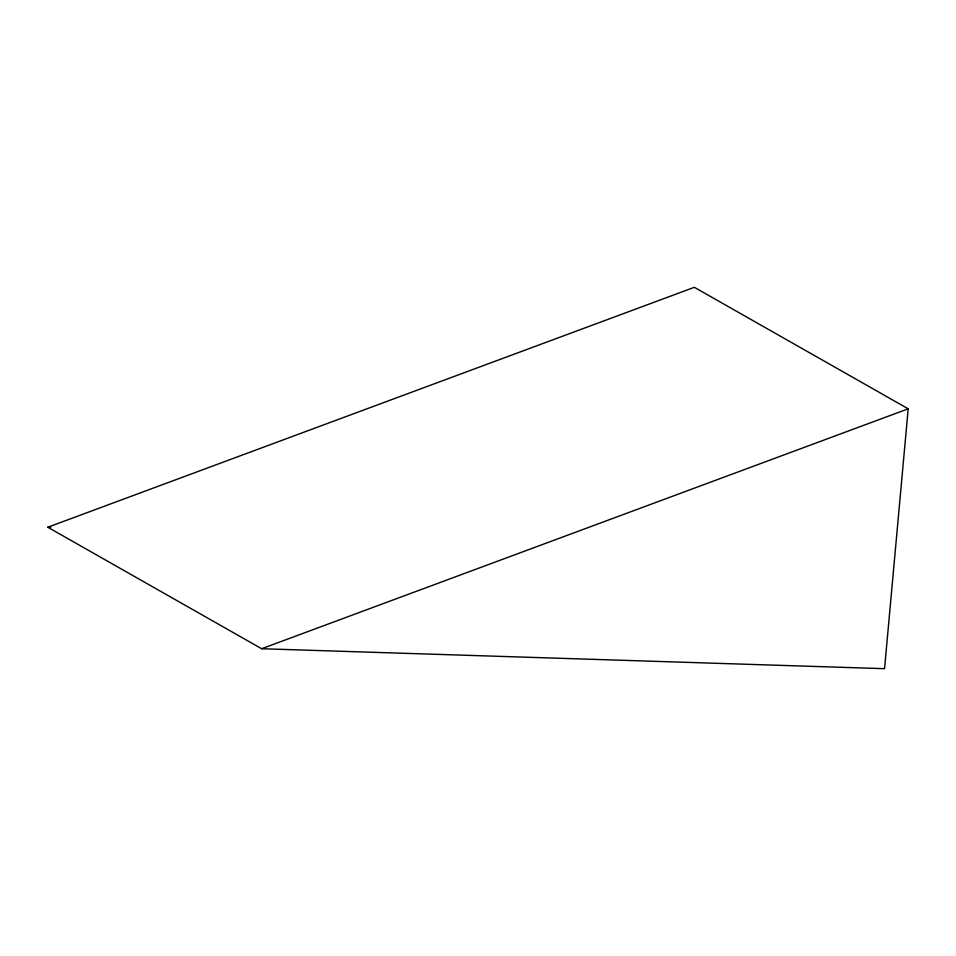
<?xml version="1.0" encoding="UTF-8"?>
<svg xmlns="http://www.w3.org/2000/svg" width="956" height="956" viewBox="0 0 956 956"><rect width="100%" height="100%" fill="white"/><g stroke="black" fill="none" stroke-linecap="round" stroke-linejoin="round"><path stroke-width="1.43" d="M908.2 408.81L884.551 668.686L261.657 648.73L47.8 527.234L694.343 287.314L908.2 408.81L261.657 648.73M47.8 527.234L50.776 527.33"/></g></svg>
